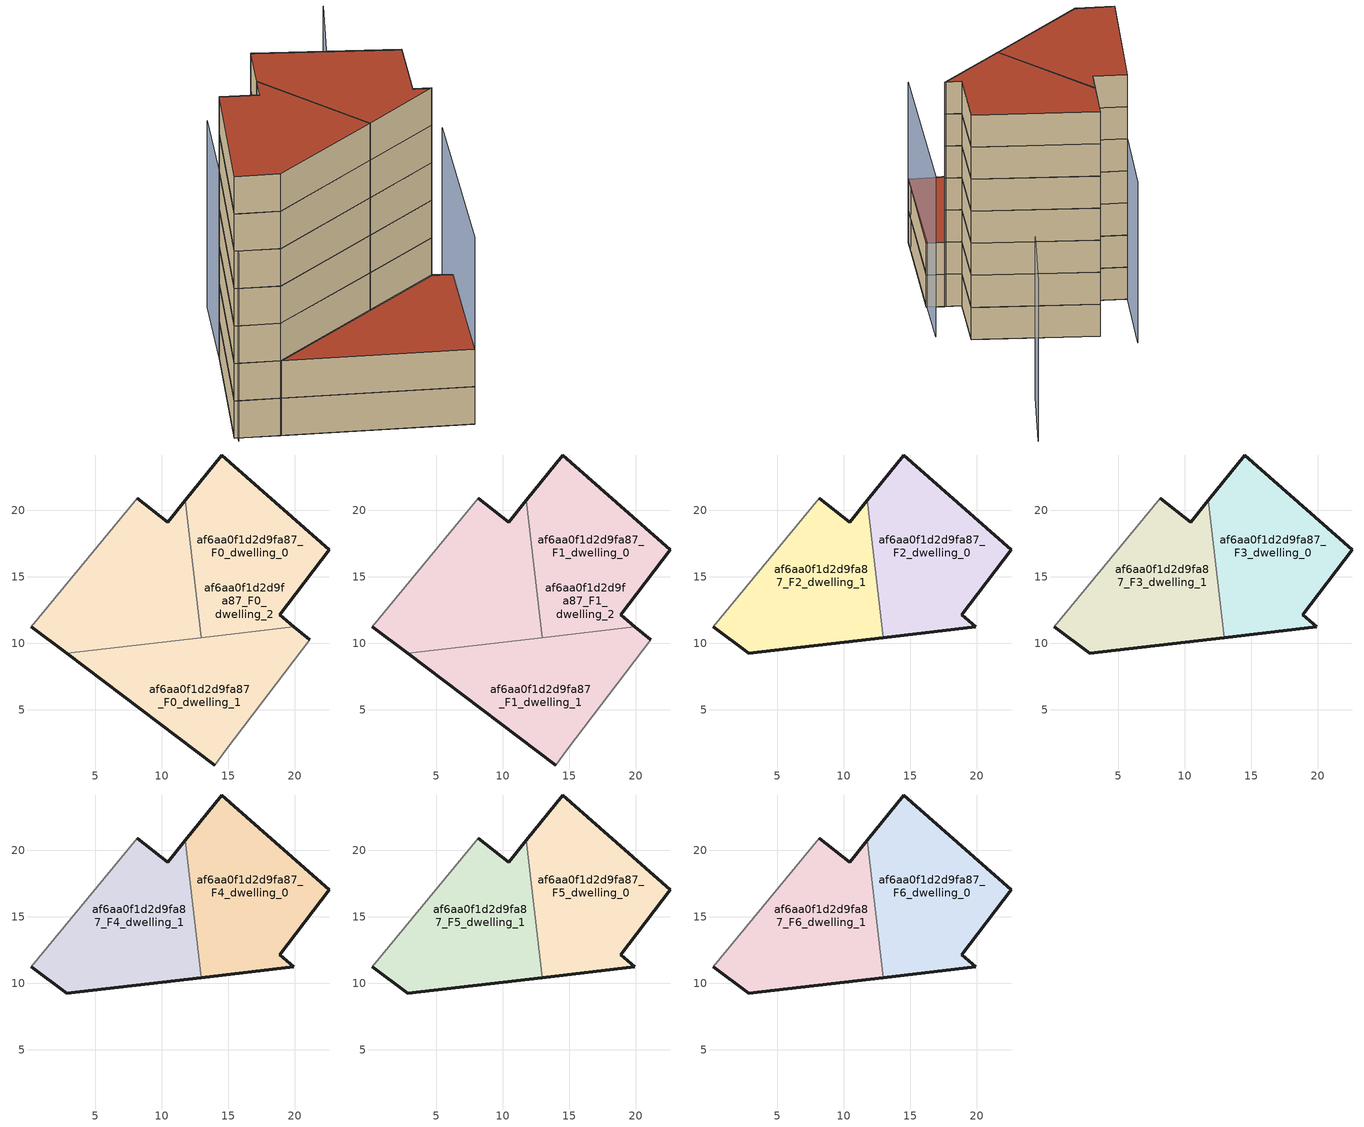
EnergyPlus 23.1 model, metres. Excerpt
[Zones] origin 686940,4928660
af6aa0f1d2d9fa87_F0_dwelling_0
 floor ground (EU_floor_Construction): 19.93,11.25 18.86,12.14 22.58,17.06 14.49,24.17 11.75,20.75 12.96,10.44 z0; 14.9,2.06 21.12,10.27 19.93,11.25 2.84,9.25 13.99,0.85 z0
 wall outside (EU_wall_Construction): 11.75,20.75 14.49,24.17 22.58,17.06 18.86,12.14 19.93,11.25 z0:3
 wall to af6aa0f1d2d9fa87_F0_dwelling_1 (EU_wall_Construction): 12.96,10.44 11.75,20.75 z0:3
 wall to af6aa0f1d2d9fa87_F0_dwelling_2 (EU_wall_Construction): 19.93,11.25 12.96,10.44 z0:3
af6aa0f1d2d9fa87_F0_dwelling_1
 floor ground (EU_floor_Construction): 14.9,2.06 21.12,10.27 19.93,11.25 2.84,9.25 13.99,0.85 z0; 12.96,10.44 11.75,20.75 10.43,19.1 8.16,20.92 0.19,11.26 2.84,9.25 z0
 wall outside (EU_wall_Construction): 8.16,20.92 10.43,19.1 11.75,20.75 / 2.84,9.25 0.19,11.26 z0:3
 wall adiabatic (EU_wall_Construction): 0.19,11.26 8.16,20.92 z0:3
 wall to af6aa0f1d2d9fa87_F0_dwelling_2 (EU_wall_Construction): 12.96,10.44 2.84,9.25 z0:3
af6aa0f1d2d9fa87_F0_dwelling_2
 floor ground (EU_floor_Construction): 19.93,11.25 18.86,12.14 22.58,17.06 14.49,24.17 11.75,20.75 12.96,10.44 z0; 14.9,2.06 21.12,10.27 19.93,11.25 2.84,9.25 13.99,0.85 z0; 12.96,10.44 11.75,20.75 10.43,19.1 8.16,20.92 0.19,11.26 2.84,9.25 z0
 wall outside (EU_wall_Construction): 13.99,0.85 2.84,9.25 / 19.93,11.25 21.12,10.27 z0:3
 wall adiabatic (EU_wall_Construction): 21.12,10.27 14.9,2.06 13.99,0.85 z0:3
af6aa0f1d2d9fa87_F1_dwelling_0
 floor adiabatic (EU_floor_Construction): 19.93,11.25 18.86,12.14 22.58,17.06 14.49,24.17 11.75,20.75 12.96,10.44 z3; 14.9,2.06 21.12,10.27 19.93,11.25 2.84,9.25 13.99,0.85 z3
 wall outside (EU_wall_Construction): 11.75,20.75 14.49,24.17 22.58,17.06 18.86,12.14 19.93,11.25 z3:6
 wall to af6aa0f1d2d9fa87_F1_dwelling_1 (EU_wall_Construction): 12.96,10.44 11.75,20.75 z3:6
 wall to af6aa0f1d2d9fa87_F1_dwelling_2 (EU_wall_Construction): 19.93,11.25 12.96,10.44 z3:6
 roof outside (EU_floor_Construction): 21.12,10.27 14.9,2.06 13.99,0.85 2.84,9.25 19.93,11.25 z6
af6aa0f1d2d9fa87_F1_dwelling_1
 floor to af6aa0f1d2d9fa87_F0_dwelling_1 (EU_floor_Construction): 14.9,2.06 21.12,10.27 19.93,11.25 2.84,9.25 13.99,0.85 z3; 12.96,10.44 11.75,20.75 10.43,19.1 8.16,20.92 0.19,11.26 2.84,9.25 z3
 wall outside (EU_wall_Construction): 8.16,20.92 10.43,19.1 11.75,20.75 / 2.84,9.25 0.19,11.26 z3:6
 wall adiabatic (EU_wall_Construction): 0.19,11.26 8.16,20.92 z3:6
 wall to af6aa0f1d2d9fa87_F1_dwelling_2 (EU_wall_Construction): 12.96,10.44 2.84,9.25 z3:6
 roof outside (EU_floor_Construction): 21.12,10.27 14.9,2.06 13.99,0.85 2.84,9.25 19.93,11.25 z6
af6aa0f1d2d9fa87_F1_dwelling_2
 floor to af6aa0f1d2d9fa87_F0_dwelling_2 (EU_floor_Construction): 14.9,2.06 21.12,10.27 19.93,11.25 2.84,9.25 13.99,0.85 z3; 19.93,11.25 18.86,12.14 22.58,17.06 14.49,24.17 11.75,20.75 12.96,10.44 z3
 floor adiabatic (EU_floor_Construction): 12.96,10.44 11.75,20.75 10.43,19.1 8.16,20.92 0.19,11.26 2.84,9.25 z3
 wall outside (EU_wall_Construction): 13.99,0.85 2.84,9.25 / 19.93,11.25 21.12,10.27 z3:6
 wall adiabatic (EU_wall_Construction): 21.12,10.27 14.9,2.06 13.99,0.85 z3:6
 ceiling adiabatic (EU_roof_Construction): 22.58,17.06 18.86,12.14 19.93,11.25 12.96,10.44 11.75,20.75 14.49,24.17 z6; 11.75,20.75 12.96,10.44 2.84,9.25 0.19,11.26 8.16,20.92 10.43,19.1 z6
 roof outside (EU_roof_Construction): 21.12,10.27 14.9,2.06 13.99,0.85 2.84,9.25 19.93,11.25 z6
af6aa0f1d2d9fa87_F2_dwelling_0
 floor to af6aa0f1d2d9fa87_F1_dwelling_0 (EU_floor_Construction): 19.93,11.25 18.86,12.14 22.58,17.06 14.49,24.17 11.75,20.75 12.96,10.44 z6
 wall outside (EU_wall_Construction): 11.75,20.75 14.49,24.17 22.58,17.06 18.86,12.14 19.93,11.25 12.96,10.44 z6:9
 wall to af6aa0f1d2d9fa87_F2_dwelling_1 (EU_wall_Construction): 12.96,10.44 11.75,20.75 z6:9
af6aa0f1d2d9fa87_F2_dwelling_1
 floor to af6aa0f1d2d9fa87_F1_dwelling_1 (EU_floor_Construction): 12.96,10.44 11.75,20.75 10.43,19.1 8.16,20.92 0.19,11.26 2.84,9.25 z6
 wall outside (EU_wall_Construction): 8.16,20.92 10.43,19.1 11.75,20.75 / 12.96,10.44 2.84,9.25 0.19,11.26 z6:9
 wall adiabatic (EU_wall_Construction): 0.19,11.26 8.16,20.92 z6:9
af6aa0f1d2d9fa87_F3_dwelling_0
 floor to af6aa0f1d2d9fa87_F2_dwelling_0 (EU_floor_Construction): 19.93,11.25 18.86,12.14 22.58,17.06 14.49,24.17 11.75,20.75 12.96,10.44 z9
 wall outside (EU_wall_Construction): 11.75,20.75 14.49,24.17 22.58,17.06 18.86,12.14 19.93,11.25 12.96,10.44 z9:12
 wall to af6aa0f1d2d9fa87_F3_dwelling_1 (EU_wall_Construction): 12.96,10.44 11.75,20.75 z9:12
af6aa0f1d2d9fa87_F3_dwelling_1
 floor to af6aa0f1d2d9fa87_F2_dwelling_1 (EU_floor_Construction): 12.96,10.44 11.75,20.75 10.43,19.1 8.16,20.92 0.19,11.26 2.84,9.25 z9
 wall outside (EU_wall_Construction): 8.16,20.92 10.43,19.1 11.75,20.75 / 12.96,10.44 2.84,9.25 0.19,11.26 z9:12
 wall adiabatic (EU_wall_Construction): 0.19,11.26 8.16,20.92 z9:12
af6aa0f1d2d9fa87_F4_dwelling_0
 floor to af6aa0f1d2d9fa87_F3_dwelling_0 (EU_floor_Construction): 19.93,11.25 18.86,12.14 22.58,17.06 14.49,24.17 11.75,20.75 12.96,10.44 z12
 wall outside (EU_wall_Construction): 11.75,20.75 14.49,24.17 22.58,17.06 18.86,12.14 19.93,11.25 12.96,10.44 z12:15
 wall to af6aa0f1d2d9fa87_F4_dwelling_1 (EU_wall_Construction): 12.96,10.44 11.75,20.75 z12:15
af6aa0f1d2d9fa87_F4_dwelling_1
 floor to af6aa0f1d2d9fa87_F3_dwelling_1 (EU_floor_Construction): 12.96,10.44 11.75,20.75 10.43,19.1 8.16,20.92 0.19,11.26 2.84,9.25 z12
 wall outside (EU_wall_Construction): 8.16,20.92 10.43,19.1 11.75,20.75 / 12.96,10.44 2.84,9.25 0.19,11.26 z12:15
 wall adiabatic (EU_wall_Construction): 0.19,11.26 8.16,20.92 z12:15
af6aa0f1d2d9fa87_F5_dwelling_0
 floor to af6aa0f1d2d9fa87_F4_dwelling_0 (EU_floor_Construction): 19.93,11.25 18.86,12.14 22.58,17.06 14.49,24.17 11.75,20.75 12.96,10.44 z15
 wall outside (EU_wall_Construction): 11.75,20.75 14.49,24.17 22.58,17.06 18.86,12.14 19.93,11.25 12.96,10.44 z15:18
 wall to af6aa0f1d2d9fa87_F5_dwelling_1 (EU_wall_Construction): 12.96,10.44 11.75,20.75 z15:18
af6aa0f1d2d9fa87_F5_dwelling_1
 floor to af6aa0f1d2d9fa87_F4_dwelling_1 (EU_floor_Construction): 12.96,10.44 11.75,20.75 10.43,19.1 8.16,20.92 0.19,11.26 2.84,9.25 z15
 wall outside (EU_wall_Construction): 8.16,20.92 10.43,19.1 11.75,20.75 / 12.96,10.44 2.84,9.25 0.19,11.26 z15:18
 wall adiabatic (EU_wall_Construction): 0.19,11.26 8.16,20.92 z15:18
af6aa0f1d2d9fa87_F6_dwelling_0
 floor to af6aa0f1d2d9fa87_F5_dwelling_0 (EU_floor_Construction): 19.93,11.25 18.86,12.14 22.58,17.06 14.49,24.17 11.75,20.75 12.96,10.44 z18
 wall outside (EU_wall_Construction): 11.75,20.75 14.49,24.17 22.58,17.06 18.86,12.14 19.93,11.25 12.96,10.44 z18:21
 wall to af6aa0f1d2d9fa87_F6_dwelling_1 (EU_wall_Construction): 12.96,10.44 11.75,20.75 z18:21
 roof outside (EU_roof_Construction): 22.58,17.06 18.86,12.14 19.93,11.25 12.96,10.44 11.75,20.75 14.49,24.17 z21
af6aa0f1d2d9fa87_F6_dwelling_1
 floor to af6aa0f1d2d9fa87_F5_dwelling_1 (EU_floor_Construction): 12.96,10.44 11.75,20.75 10.43,19.1 8.16,20.92 0.19,11.26 2.84,9.25 z18
 wall outside (EU_wall_Construction): 8.16,20.92 10.43,19.1 11.75,20.75 / 12.96,10.44 2.84,9.25 0.19,11.26 z18:21
 wall adiabatic (EU_wall_Construction): 0.19,11.26 8.16,20.92 z18:21
 roof outside (EU_roof_Construction): 11.75,20.75 12.96,10.44 2.84,9.25 0.19,11.26 8.16,20.92 10.43,19.1 z21
shading: 13.99,0.85 24.27,14.62 / 26.1,28.25 31.48,34.12 / 13.09,27.17 0.12,10.76 z0:15
[Building]
EU S2 Campaign: North Axis=0; Terrain=City; Solar Distribution=FullExterior
[Site:Location]
Bologna: Latitude=44.5; Longitude=11.25; Time Zone=1; Elevation=37
[SizingPeriod:WeatherFileDays]
AnnualSizingPeriod: Begin Month=1; Begin Day of Month=1; End Month=12; End Day of Month=31; Day of Week for Start Day=Monday; Use Weather File Daylight Saving Period=No; Use Weather File Rain and Snow Indicators=No
[MATERIAL]
EU_InternalMass_Material: Roughness=MediumRough; Thickness=0.1; Conductivity=1; Density=1800; Specific Heat=900; Thermal Absorptance=0.9; Solar Absorptance=0.7; Visible Absorptance=0.7
[MATERIAL:NOMASS] Roughness=MediumRough; Thermal Absorptance=0.9; Solar Absorptance=0.7; Visible Absorptance=0.7
Name | Thermal Resistance
EU_wall_NoMass | 0.905828
EU_roof_NoMass | 0.37593
EU_floor_NoMass | 0.67114
[CONSTRUCTION]
EU_wall_Construction: EU_wall_NoMass
EU_roof_Construction: EU_roof_NoMass
EU_floor_Construction: EU_floor_NoMass
EU_InternalMass_Construction: EU_InternalMass_Material
[ZONE] Type=1; Multiplier=1; Ceiling Height=autocalculate; Floor Area=autocalculate; Part of Total Floor Area=Yes
Name | Volume
af6aa0f1d2d9fa87_F0_dwelling_0 | 552.125
af6aa0f1d2d9fa87_F1_dwelling_0 | 552.124
af6aa0f1d2d9fa87_F2_dwelling_0; af6aa0f1d2d9fa87_F3_dwelling_0; af6aa0f1d2d9fa87_F4_dwelling_0; af6aa0f1d2d9fa87_F5_dwelling_0; af6aa0f1d2d9fa87_F6_dwelling_0 | 276.069
af6aa0f1d2d9fa87_F0_dwelling_1; af6aa0f1d2d9fa87_F1_dwelling_1 | 552.096
af6aa0f1d2d9fa87_F2_dwelling_1 | 276.041
af6aa0f1d2d9fa87_F3_dwelling_1; af6aa0f1d2d9fa87_F4_dwelling_1; af6aa0f1d2d9fa87_F5_dwelling_1; af6aa0f1d2d9fa87_F6_dwelling_1 | 276.042
af6aa0f1d2d9fa87_F0_dwelling_2 | 828.166
af6aa0f1d2d9fa87_F1_dwelling_2 | 828.165
[INTERNALMASS] Construction=EU_InternalMass_Construction
Name | Zone or ZoneList | Surface Area
af6aa0f1d2d9fa87_F0_dwelling_0_EU_InternalMass | af6aa0f1d2d9fa87_F0_dwelling_0 | 92.0228
af6aa0f1d2d9fa87_F0_dwelling_1_EU_InternalMass | af6aa0f1d2d9fa87_F0_dwelling_1 | 92.0145
af6aa0f1d2d9fa87_F0_dwelling_2_EU_InternalMass | af6aa0f1d2d9fa87_F0_dwelling_2 | 92.018
af6aa0f1d2d9fa87_F1_dwelling_0_EU_InternalMass | af6aa0f1d2d9fa87_F1_dwelling_0 | 92.0228
af6aa0f1d2d9fa87_F1_dwelling_1_EU_InternalMass | af6aa0f1d2d9fa87_F1_dwelling_1 | 92.0145
af6aa0f1d2d9fa87_F1_dwelling_2_EU_InternalMass | af6aa0f1d2d9fa87_F1_dwelling_2 | 92.018
af6aa0f1d2d9fa87_F2_dwelling_0_EU_InternalMass | af6aa0f1d2d9fa87_F2_dwelling_0 | 138.025
af6aa0f1d2d9fa87_F2_dwelling_1_EU_InternalMass | af6aa0f1d2d9fa87_F2_dwelling_1 | 138.029
af6aa0f1d2d9fa87_F3_dwelling_0_EU_InternalMass | af6aa0f1d2d9fa87_F3_dwelling_0 | 138.025
af6aa0f1d2d9fa87_F3_dwelling_1_EU_InternalMass | af6aa0f1d2d9fa87_F3_dwelling_1 | 138.029
af6aa0f1d2d9fa87_F4_dwelling_0_EU_InternalMass | af6aa0f1d2d9fa87_F4_dwelling_0 | 138.025
af6aa0f1d2d9fa87_F4_dwelling_1_EU_InternalMass | af6aa0f1d2d9fa87_F4_dwelling_1 | 138.029
af6aa0f1d2d9fa87_F5_dwelling_0_EU_InternalMass | af6aa0f1d2d9fa87_F5_dwelling_0 | 138.025
af6aa0f1d2d9fa87_F5_dwelling_1_EU_InternalMass | af6aa0f1d2d9fa87_F5_dwelling_1 | 138.029
af6aa0f1d2d9fa87_F6_dwelling_0_EU_InternalMass | af6aa0f1d2d9fa87_F6_dwelling_0 | 138.025
af6aa0f1d2d9fa87_F6_dwelling_1_EU_InternalMass | af6aa0f1d2d9fa87_F6_dwelling_1 | 138.029
[OTHEREQUIPMENT] Fuel Type=Electricity; Design Level Calculation Method=Watts/Area; Power per Zone Floor Area=1; Fraction Latent=0; Fraction Radiant=0; Fraction Lost=0; Carbon Dioxide Generation Rate=0; EndUse Subcategory=EU_Step8_InternalGains
Name | Zone or ZoneList or Space or SpaceList | Schedule
EU_Step8_InternalGain_af6aa0f1d2d9fa87_F0_dwelling_0_f000 | af6aa0f1d2d9fa87_F0_dwelling_0 | EU_Step8_GainSchedule_af6aa0f1d2d9fa87_F0_dwelling_0_f000
EU_Step8_InternalGain_af6aa0f1d2d9fa87_F0_dwelling_1_f000 | af6aa0f1d2d9fa87_F0_dwelling_1 | EU_Step8_GainSchedule_af6aa0f1d2d9fa87_F0_dwelling_1_f000
EU_Step8_InternalGain_af6aa0f1d2d9fa87_F0_dwelling_2_f000 | af6aa0f1d2d9fa87_F0_dwelling_2 | EU_Step8_GainSchedule_af6aa0f1d2d9fa87_F0_dwelling_2_f000
EU_Step8_InternalGain_af6aa0f1d2d9fa87_F1_dwelling_0_f000 | af6aa0f1d2d9fa87_F1_dwelling_0 | EU_Step8_GainSchedule_af6aa0f1d2d9fa87_F1_dwelling_0_f000
EU_Step8_InternalGain_af6aa0f1d2d9fa87_F1_dwelling_1_f000 | af6aa0f1d2d9fa87_F1_dwelling_1 | EU_Step8_GainSchedule_af6aa0f1d2d9fa87_F1_dwelling_1_f000
EU_Step8_InternalGain_af6aa0f1d2d9fa87_F1_dwelling_2_f000 | af6aa0f1d2d9fa87_F1_dwelling_2 | EU_Step8_GainSchedule_af6aa0f1d2d9fa87_F1_dwelling_2_f000
EU_Step8_InternalGain_af6aa0f1d2d9fa87_F2_dwelling_0_f000 | af6aa0f1d2d9fa87_F2_dwelling_0 | EU_Step8_GainSchedule_af6aa0f1d2d9fa87_F2_dwelling_0_f000
EU_Step8_InternalGain_af6aa0f1d2d9fa87_F2_dwelling_1_f000 | af6aa0f1d2d9fa87_F2_dwelling_1 | EU_Step8_GainSchedule_af6aa0f1d2d9fa87_F2_dwelling_1_f000
EU_Step8_InternalGain_af6aa0f1d2d9fa87_F3_dwelling_0_f000 | af6aa0f1d2d9fa87_F3_dwelling_0 | EU_Step8_GainSchedule_af6aa0f1d2d9fa87_F3_dwelling_0_f000
EU_Step8_InternalGain_af6aa0f1d2d9fa87_F3_dwelling_1_f000 | af6aa0f1d2d9fa87_F3_dwelling_1 | EU_Step8_GainSchedule_af6aa0f1d2d9fa87_F3_dwelling_1_f000
EU_Step8_InternalGain_af6aa0f1d2d9fa87_F4_dwelling_0_f000 | af6aa0f1d2d9fa87_F4_dwelling_0 | EU_Step8_GainSchedule_af6aa0f1d2d9fa87_F4_dwelling_0_f000
EU_Step8_InternalGain_af6aa0f1d2d9fa87_F4_dwelling_1_f000 | af6aa0f1d2d9fa87_F4_dwelling_1 | EU_Step8_GainSchedule_af6aa0f1d2d9fa87_F4_dwelling_1_f000
EU_Step8_InternalGain_af6aa0f1d2d9fa87_F5_dwelling_0_f000 | af6aa0f1d2d9fa87_F5_dwelling_0 | EU_Step8_GainSchedule_af6aa0f1d2d9fa87_F5_dwelling_0_f000
EU_Step8_InternalGain_af6aa0f1d2d9fa87_F5_dwelling_1_f000 | af6aa0f1d2d9fa87_F5_dwelling_1 | EU_Step8_GainSchedule_af6aa0f1d2d9fa87_F5_dwelling_1_f000
EU_Step8_InternalGain_af6aa0f1d2d9fa87_F6_dwelling_0_f000 | af6aa0f1d2d9fa87_F6_dwelling_0 | EU_Step8_GainSchedule_af6aa0f1d2d9fa87_F6_dwelling_0_f000
EU_Step8_InternalGain_af6aa0f1d2d9fa87_F6_dwelling_1_f000 | af6aa0f1d2d9fa87_F6_dwelling_1 | EU_Step8_GainSchedule_af6aa0f1d2d9fa87_F6_dwelling_1_f000
[ZONEVENTILATION:DESIGNFLOWRATE] Schedule=EU_AlwaysOn; Design Flow Rate Calculation Method=AirChanges/Hour; Air Changes per Hour=0.73129; Ventilation Type=Natural; Fan Pressure Rise=0; Fan Total Efficiency=1; Constant Term Coefficient=1; Temperature Term Coefficient=0; Velocity Term Coefficient=0; Velocity Squared Term Coefficient=0; Minimum Indoor Temperature=-100; Maximum Indoor Temperature=100; Delta Temperature=-100; Minimum Outdoor Temperature=-100; Maximum Outdoor Temperature=100; Maximum Wind Speed=40
Name | Zone or ZoneList or Space or SpaceList
EU_ConstantAir_af6aa0f1d2d9fa87_F0_dwelling_0 | af6aa0f1d2d9fa87_F0_dwelling_0
EU_ConstantAir_af6aa0f1d2d9fa87_F0_dwelling_1 | af6aa0f1d2d9fa87_F0_dwelling_1
EU_ConstantAir_af6aa0f1d2d9fa87_F0_dwelling_2 | af6aa0f1d2d9fa87_F0_dwelling_2
EU_ConstantAir_af6aa0f1d2d9fa87_F1_dwelling_0 | af6aa0f1d2d9fa87_F1_dwelling_0
EU_ConstantAir_af6aa0f1d2d9fa87_F1_dwelling_1 | af6aa0f1d2d9fa87_F1_dwelling_1
EU_ConstantAir_af6aa0f1d2d9fa87_F1_dwelling_2 | af6aa0f1d2d9fa87_F1_dwelling_2
EU_ConstantAir_af6aa0f1d2d9fa87_F2_dwelling_0 | af6aa0f1d2d9fa87_F2_dwelling_0
EU_ConstantAir_af6aa0f1d2d9fa87_F2_dwelling_1 | af6aa0f1d2d9fa87_F2_dwelling_1
EU_ConstantAir_af6aa0f1d2d9fa87_F3_dwelling_0 | af6aa0f1d2d9fa87_F3_dwelling_0
EU_ConstantAir_af6aa0f1d2d9fa87_F3_dwelling_1 | af6aa0f1d2d9fa87_F3_dwelling_1
EU_ConstantAir_af6aa0f1d2d9fa87_F4_dwelling_0 | af6aa0f1d2d9fa87_F4_dwelling_0
EU_ConstantAir_af6aa0f1d2d9fa87_F4_dwelling_1 | af6aa0f1d2d9fa87_F4_dwelling_1
EU_ConstantAir_af6aa0f1d2d9fa87_F5_dwelling_0 | af6aa0f1d2d9fa87_F5_dwelling_0
EU_ConstantAir_af6aa0f1d2d9fa87_F5_dwelling_1 | af6aa0f1d2d9fa87_F5_dwelling_1
EU_ConstantAir_af6aa0f1d2d9fa87_F6_dwelling_0 | af6aa0f1d2d9fa87_F6_dwelling_0
EU_ConstantAir_af6aa0f1d2d9fa87_F6_dwelling_1 | af6aa0f1d2d9fa87_F6_dwelling_1
[HVACTEMPLATE:THERMOSTAT] Constant Heating Setpoint=20; Constant Cooling Setpoint=50
EU_HeatOnly_af6aa0f1d2d9fa87_F0_dwelling_0; EU_HeatOnly_af6aa0f1d2d9fa87_F0_dwelling_1; EU_HeatOnly_af6aa0f1d2d9fa87_F0_dwelling_2; EU_HeatOnly_af6aa0f1d2d9fa87_F1_dwelling_0; EU_HeatOnly_af6aa0f1d2d9fa87_F1_dwelling_1; EU_HeatOnly_af6aa0f1d2d9fa87_F1_dwelling_2; EU_HeatOnly_af6aa0f1d2d9fa87_F2_dwelling_0; EU_HeatOnly_af6aa0f1d2d9fa87_F2_dwelling_1; EU_HeatOnly_af6aa0f1d2d9fa87_F3_dwelling_0; EU_HeatOnly_af6aa0f1d2d9fa87_F3_dwelling_1; EU_HeatOnly_af6aa0f1d2d9fa87_F4_dwelling_0; EU_HeatOnly_af6aa0f1d2d9fa87_F4_dwelling_1; EU_HeatOnly_af6aa0f1d2d9fa87_F5_dwelling_0; EU_HeatOnly_af6aa0f1d2d9fa87_F5_dwelling_1; EU_HeatOnly_af6aa0f1d2d9fa87_F6_dwelling_0; EU_HeatOnly_af6aa0f1d2d9fa87_F6_dwelling_1
[HVACTEMPLATE:ZONE:IDEALLOADSAIRSYSTEM] System Availability Schedule=EU_AlwaysOn; Maximum Heating Supply Air Temperature=50; Minimum Cooling Supply Air Temperature=13; Maximum Heating Supply Air Humidity Ratio=0.0156; Minimum Cooling Supply Air Humidity Ratio=0.0077; Heating Limit=NoLimit; Cooling Limit=NoLimit; Heating Availability Schedule=EU_AlwaysOn; Cooling Availability Schedule=EU_CoolingOff; Dehumidification Control Type=ConstantSensibleHeatRatio; Cooling Sensible Heat Ratio=0.7; Dehumidification Setpoint=60; Humidification Control Type=None; Humidification Setpoint=30; Outdoor Air Method=None; Outdoor Air Flow Rate per Person=0.00944; Outdoor Air Flow Rate per Zone Floor Area=0; Outdoor Air Flow Rate per Zone=0; Demand Controlled Ventilation Type=None; Outdoor Air Economizer Type=NoEconomizer; Heat Recovery Type=None; Sensible Heat Recovery Effectiveness=0.7; Latent Heat Recovery Effectiveness=0.65
Name | Template Thermostat
af6aa0f1d2d9fa87_F0_dwelling_0 | EU_HeatOnly_af6aa0f1d2d9fa87_F0_dwelling_0
af6aa0f1d2d9fa87_F0_dwelling_1 | EU_HeatOnly_af6aa0f1d2d9fa87_F0_dwelling_1
af6aa0f1d2d9fa87_F0_dwelling_2 | EU_HeatOnly_af6aa0f1d2d9fa87_F0_dwelling_2
af6aa0f1d2d9fa87_F1_dwelling_0 | EU_HeatOnly_af6aa0f1d2d9fa87_F1_dwelling_0
af6aa0f1d2d9fa87_F1_dwelling_1 | EU_HeatOnly_af6aa0f1d2d9fa87_F1_dwelling_1
af6aa0f1d2d9fa87_F1_dwelling_2 | EU_HeatOnly_af6aa0f1d2d9fa87_F1_dwelling_2
af6aa0f1d2d9fa87_F2_dwelling_0 | EU_HeatOnly_af6aa0f1d2d9fa87_F2_dwelling_0
af6aa0f1d2d9fa87_F2_dwelling_1 | EU_HeatOnly_af6aa0f1d2d9fa87_F2_dwelling_1
af6aa0f1d2d9fa87_F3_dwelling_0 | EU_HeatOnly_af6aa0f1d2d9fa87_F3_dwelling_0
af6aa0f1d2d9fa87_F3_dwelling_1 | EU_HeatOnly_af6aa0f1d2d9fa87_F3_dwelling_1
af6aa0f1d2d9fa87_F4_dwelling_0 | EU_HeatOnly_af6aa0f1d2d9fa87_F4_dwelling_0
af6aa0f1d2d9fa87_F4_dwelling_1 | EU_HeatOnly_af6aa0f1d2d9fa87_F4_dwelling_1
af6aa0f1d2d9fa87_F5_dwelling_0 | EU_HeatOnly_af6aa0f1d2d9fa87_F5_dwelling_0
af6aa0f1d2d9fa87_F5_dwelling_1 | EU_HeatOnly_af6aa0f1d2d9fa87_F5_dwelling_1
af6aa0f1d2d9fa87_F6_dwelling_0 | EU_HeatOnly_af6aa0f1d2d9fa87_F6_dwelling_0
af6aa0f1d2d9fa87_F6_dwelling_1 | EU_HeatOnly_af6aa0f1d2d9fa87_F6_dwelling_1
[SIZING:ZONE] Zone Cooling Design Supply Air Temperature Input Method=SupplyAirTemperature; Zone Cooling Design Supply Air Temperature=13; Zone Heating Design Supply Air Temperature Input Method=SupplyAirTemperature; Zone Heating Design Supply Air Temperature=50; Zone Cooling Design Supply Air Humidity Ratio=0.008; Zone Heating Design Supply Air Humidity Ratio=0.008; Cooling Design Air Flow Method=DesignDay; Cooling Design Air Flow Rate=0; Cooling Minimum Air Flow per Zone Floor Area=0.000762; Cooling Minimum Air Flow=0; Cooling Minimum Air Flow Fraction=0.2; Heating Design Air Flow Method=DesignDay; Heating Design Air Flow Rate=0; Heating Maximum Air Flow per Zone Floor Area=0.002032; Heating Maximum Air Flow=0.141576; Heating Maximum Air Flow Fraction=0.3; Account for Dedicated Outdoor Air System=No; Dedicated Outdoor Air System Control Strategy=NeutralSupplyAir; Dedicated Outdoor Air Low Setpoint Temperature for Design=autosize; Dedicated Outdoor Air High Setpoint Temperature for Design=autosize; Zone Load Sizing Method=Sensible Load Only No Latent Load; Zone Latent Cooling Design Supply Air Humidity Ratio Input Method=HumidityRatioDifference; Zone Cooling Design Supply Air Humidity Ratio Difference=0.005; Zone Latent Heating Design Supply Air Humidity Ratio Input Method=HumidityRatioDifference; Zone Humidification Design Supply Air Humidity Ratio Difference=0.005
af6aa0f1d2d9fa87_F0_dwelling_0; af6aa0f1d2d9fa87_F0_dwelling_1; af6aa0f1d2d9fa87_F0_dwelling_2; af6aa0f1d2d9fa87_F1_dwelling_0; af6aa0f1d2d9fa87_F1_dwelling_1; af6aa0f1d2d9fa87_F1_dwelling_2; af6aa0f1d2d9fa87_F2_dwelling_0; af6aa0f1d2d9fa87_F2_dwelling_1; af6aa0f1d2d9fa87_F3_dwelling_0; af6aa0f1d2d9fa87_F3_dwelling_1; af6aa0f1d2d9fa87_F4_dwelling_0; af6aa0f1d2d9fa87_F4_dwelling_1; af6aa0f1d2d9fa87_F5_dwelling_0; af6aa0f1d2d9fa87_F5_dwelling_1; af6aa0f1d2d9fa87_F6_dwelling_0; af6aa0f1d2d9fa87_F6_dwelling_1
[SCHEDULE:CONSTANT]
Name | Hourly Value
EU_AlwaysOn | 1
EU_CoolingOff | 0
[SCHEDULE:FILE] Column Number=1; Rows to Skip at Top=0; Number of Hours of Data=8760; Column Separator=Comma; Interpolate to Timestep=No; Minutes per Item=60; Adjust Schedule for Daylight Savings=Yes
Name | File
EU_Step8_GainSchedule_af6aa0f1d2d9fa87_F0_dwelling_0_f000 | ../../schedules/af6aa0f1d2d9fa87/af6aa0f1d2d9fa87_F0_dwelling_0_f000_gain.csv
EU_Step8_GainSchedule_af6aa0f1d2d9fa87_F0_dwelling_1_f000 | ../../schedules/af6aa0f1d2d9fa87/af6aa0f1d2d9fa87_F0_dwelling_1_f000_gain.csv
EU_Step8_GainSchedule_af6aa0f1d2d9fa87_F0_dwelling_2_f000 | ../../schedules/af6aa0f1d2d9fa87/af6aa0f1d2d9fa87_F0_dwelling_2_f000_gain.csv
EU_Step8_GainSchedule_af6aa0f1d2d9fa87_F1_dwelling_0_f000 | ../../schedules/af6aa0f1d2d9fa87/af6aa0f1d2d9fa87_F1_dwelling_0_f000_gain.csv
EU_Step8_GainSchedule_af6aa0f1d2d9fa87_F1_dwelling_1_f000 | ../../schedules/af6aa0f1d2d9fa87/af6aa0f1d2d9fa87_F1_dwelling_1_f000_gain.csv
EU_Step8_GainSchedule_af6aa0f1d2d9fa87_F1_dwelling_2_f000 | ../../schedules/af6aa0f1d2d9fa87/af6aa0f1d2d9fa87_F1_dwelling_2_f000_gain.csv
EU_Step8_GainSchedule_af6aa0f1d2d9fa87_F2_dwelling_0_f000 | ../../schedules/af6aa0f1d2d9fa87/af6aa0f1d2d9fa87_F2_dwelling_0_f000_gain.csv
EU_Step8_GainSchedule_af6aa0f1d2d9fa87_F2_dwelling_1_f000 | ../../schedules/af6aa0f1d2d9fa87/af6aa0f1d2d9fa87_F2_dwelling_1_f000_gain.csv
EU_Step8_GainSchedule_af6aa0f1d2d9fa87_F3_dwelling_0_f000 | ../../schedules/af6aa0f1d2d9fa87/af6aa0f1d2d9fa87_F3_dwelling_0_f000_gain.csv
EU_Step8_GainSchedule_af6aa0f1d2d9fa87_F3_dwelling_1_f000 | ../../schedules/af6aa0f1d2d9fa87/af6aa0f1d2d9fa87_F3_dwelling_1_f000_gain.csv
EU_Step8_GainSchedule_af6aa0f1d2d9fa87_F4_dwelling_0_f000 | ../../schedules/af6aa0f1d2d9fa87/af6aa0f1d2d9fa87_F4_dwelling_0_f000_gain.csv
EU_Step8_GainSchedule_af6aa0f1d2d9fa87_F4_dwelling_1_f000 | ../../schedules/af6aa0f1d2d9fa87/af6aa0f1d2d9fa87_F4_dwelling_1_f000_gain.csv
EU_Step8_GainSchedule_af6aa0f1d2d9fa87_F5_dwelling_0_f000 | ../../schedules/af6aa0f1d2d9fa87/af6aa0f1d2d9fa87_F5_dwelling_0_f000_gain.csv
EU_Step8_GainSchedule_af6aa0f1d2d9fa87_F5_dwelling_1_f000 | ../../schedules/af6aa0f1d2d9fa87/af6aa0f1d2d9fa87_F5_dwelling_1_f000_gain.csv
EU_Step8_GainSchedule_af6aa0f1d2d9fa87_F6_dwelling_0_f000 | ../../schedules/af6aa0f1d2d9fa87/af6aa0f1d2d9fa87_F6_dwelling_0_f000_gain.csv
EU_Step8_GainSchedule_af6aa0f1d2d9fa87_F6_dwelling_1_f000 | ../../schedules/af6aa0f1d2d9fa87/af6aa0f1d2d9fa87_F6_dwelling_1_f000_gain.csv
